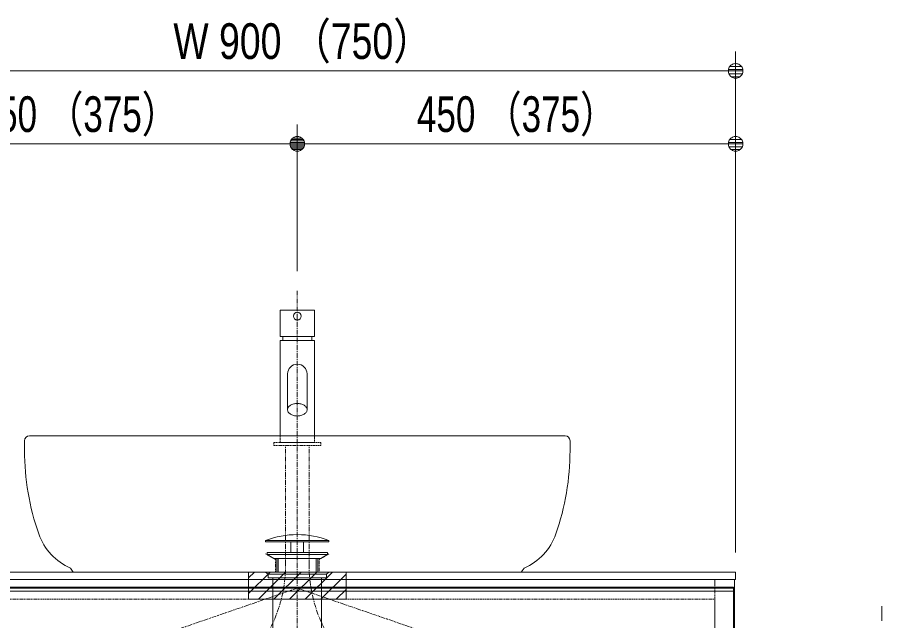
# Model space of a CAD drawing. Units: millimetres, scale not verified. Extents: x -6062 to 6062, y -3045 to 3045.
# Drawn here: x -2355 to -1468, y -1430 to -810 of the extents above; entities that cross this region are included whole.
import ezdxf
from ezdxf.enums import TextEntityAlignment as Align

# ---------------------------------------------------------------- set-up
doc = ezdxf.new("R2010")
doc.units = ezdxf.units.MM
doc.header["$LTSCALE"] = 20
for name, pattern in [('CHAIN1', [8, 5, -1, 1, -1]), ('DASHED1', [1.8, 1.2, -0.6]), ('DOUBLE_CHAIN1', [8.8, 5, -1, 0.6, -0.6, 0.6, -1])]:
    doc.linetypes.add(name, pattern=pattern)
for name, color, linetype, lineweight in [('0-1_5ボウル・キャビネット', 7, 'Continuous', 9), ('0-2_2寸法-1', 7, 'Continuous', 9), ('0-3_0', 7, 'Continuous', 9), ('0-4_2寸法-2', 7, 'Continuous', 9), ('0-6_4給排水', 7, 'Continuous', 9)]:
    doc.layers.add(name, color=color, linetype=linetype, lineweight=lineweight)
doc.styles.add('ＭＳ Ｐゴシック', font='')
doc.styles.get('ＭＳ Ｐゴシック').set_extended_font_data('MS PGothic')

# ---------------------------------------------------------------- blocks, each defined once
blk = doc.blocks.new('_Dot')
at = {"layer": '0-3_0'}
for p, q in [((-10, 0), (-20, 0)), ((9.78, 2), (-9.78, 2)), ((7.99, 6), (-7.99, 6)), ((9.16, -3.98), (-9.16, -3.98)), ((6, -7.98), (-6, -7.98))]:
    blk.add_line(p, q, dxfattribs=at)
for points in [[(10, 0), (9.92, 1.25), (9.69, 2.49), (9.3, 3.68), (8.76, 4.82), (8.09, 5.88), (7.29, 6.85), (6.37, 7.71), (5.36, 8.44), (4.26, 9.05), (3.09, 9.51), (1.87, 9.82), (0.63, 9.98), (-0.63, 9.98), (-1.87, 9.82), (-3.09, 9.51), (-4.26, 9.05), (-5.36, 8.44), (-6.37, 7.71), (-7.29, 6.85), (-8.09, 5.88), (-8.76, 4.82), (-9.3, 3.68), (-9.69, 2.49), (-9.92, 1.25), (-10, 0), (0, 0)], [(-10, 0), (-9.92, -1.25), (-9.69, -2.49), (-9.3, -3.68), (-8.76, -4.82), (-8.09, -5.88), (-7.29, -6.85), (-6.37, -7.71), (-5.36, -8.44), (-4.26, -9.05), (-3.09, -9.51), (-1.87, -9.82), (-0.63, -9.98), (0.63, -9.98), (1.87, -9.82), (3.09, -9.51), (4.26, -9.05), (5.36, -8.44), (6.37, -7.71), (7.29, -6.85), (8.09, -5.88), (8.76, -4.82), (9.3, -3.68), (9.69, -2.49), (9.92, -1.25), (10, 0), (0, 0)]]:
    blk.add_lwpolyline(points, close=True, dxfattribs=at)
blk = doc.blocks.new('グループ-25')
at = {"layer": '0-1_5ボウル・キャビネット', "linetype": 'DASHED1'}
for p, q in [((-14170, -34110), (-14170, -27880)), ((2970, -34110), (2970, -27880))]:
    blk.add_line(p, q, dxfattribs=at)
at = {"layer": '0-1_5ボウル・キャビネット'}
for p, q in [((-14170, -34110), (-14170, -34160)), ((2970, -34110), (2970, -34160))]:
    blk.add_line(p, q, dxfattribs=at)
blk = doc.blocks.new('グループ-29')
at = {"layer": '0-1_5ボウル・キャビネット'}
blk.add_line((-14560, -27930), (3360, -27930), dxfattribs=at)
for points in [[(-14560, -27910), (3360, -27910), (3360, -27990), (-14560, -27990)], [(-14560, -27990), (3360, -27990), (3360, -34110), (-14560, -34110)]]:
    blk.add_lwpolyline(points, close=True, dxfattribs=at)
at = {"layer": '0-1_5ボウル・キャビネット', "linetype": 'DOUBLE_CHAIN1'}
blk.add_lwpolyline([(3360, -31020), (-5600, -27930), (-14560, -31020), (-5600, -34110)], close=True, dxfattribs=at)
blk = doc.blocks.new('グループ-30')
at = {"layer": '0-1_5ボウル・キャビネット'}
blk.add_line((2970, -27750), (2970, -27880), dxfattribs=at)
for points in [[(-14600, -27600), (3400, -27600), (3400, -27750), (-14600, -27750)], [(-14580, -27750), (3380, -27750), (3380, -41400), (-14580, -41400)]]:
    blk.add_lwpolyline(points, close=True, dxfattribs=at)
at = {"layer": '0-1_5ボウル・キャビネット', "linetype": 'DASHED1'}
blk.add_lwpolyline([(-14170, -28160), (2970, -28160), (2970, -29650), (-14170, -29650)], close=True, dxfattribs=at)
at = {"layer": '0-1_5ボウル・キャビネット'}
for name in ['グループ-29', 'グループ-25']:
    blk.add_blockref(name, (0, 0), dxfattribs=at)
blk = doc.blocks.new('グループ-49')
at = {"layer": '0-1_5ボウル・キャビネット'}
for p, q in [((-100, -24800), (-11100, -24800)), ((-11200, -24900), (-11200, -25100)), ((0, -25100), (0, -24900))]:
    blk.add_line(p, q, dxfattribs=at)
at = {"layer": '0-1_5ボウル・キャビネット', "linetype": 'DASHED1'}
blk.add_lwpolyline([(-4950, -27224.5), (-5150, -27340), (-5150, -27600), (-6050, -27600), (-6050, -27340), (-6250, -27224.5)], dxfattribs=at)
at = {"layer": '0-1_5ボウル・キャビネット'}
blk.add_lwpolyline([(-10255, -27520), (-10200, -27600), (-1000, -27600), (-945, -27520)], dxfattribs=at)
for centre, radius, start, end in [((-11100, -24900), 100, 90, 180), ((-100, -24900), 100, 0, 90), ((-6000, -25100), 5200, 180, 199.26503), ((-5200, -25100), 5200, 340.73497, 0), ((-9776, -26419.8), 1200, 199.26503, 246.47303), ((-1424, -26419.8), 1200, 293.52697, 340.73497), ((-5200, -25100), 5200, 340.24344, 340.73497)]:
    blk.add_arc(centre, radius, start, end, dxfattribs=at)
blk = doc.blocks.new('止水栓_正面_W100')
at = {"layer": '0-6_4給排水', "linetype": 'CHAIN1'}
for p, q in [((-2000, -1400), (-2000, 1400)), ((2000, -1400), (2000, 1400)), ((-3300, 0), (3300, 0))]:
    blk.add_line(p, q, dxfattribs=at)
at = {"layer": '0-6_4給排水'}
for p, q in [((-2200, 600), (-2200, 1200)), ((-1800, 600), (-1800, 1200)), ((1800, 600), (1800, 1200)), ((2200, 600), (2200, 1200))]:
    blk.add_line(p, q, dxfattribs=at)
for points in [[(-2050, 360), (-2280, 360), (-2280, 600), (-2050, 600)], [(-1720, 360), (-1950, 360), (-1950, 600), (-1720, 600)], [(1950, 360), (1720, 360), (1720, 600), (1950, 600)], [(2280, 360), (2050, 360), (2050, 600), (2280, 600)]]:
    blk.add_lwpolyline(points, close=True, dxfattribs=at)
for points in [[(-2050, 295.8), (-2050, 660), (-1950, 660), (-1950, 295.8)], [(1950, 295.8), (1950, 660), (2050, 660), (2050, 295.8)], [(-2050, 360), (-2180, 360), (-2180, 240)], [(-1820, 240), (-1820, 360), (-1950, 360)], [(1950, 360), (1820, 360), (1820, 240)], [(2180, 240), (2180, 360), (2050, 360)]]:
    blk.add_lwpolyline(points, dxfattribs=at)
for centre in [(-2000, 0), (2000, 0)]:
    blk.add_circle(centre, 300, dxfattribs=at)
for centre in [(-2000, 0), (2000, 0)]:
    blk.add_arc(centre, 600, 117.81814, 62.18186, dxfattribs=at)
blk = doc.blocks.new('グループ-56')
at = {"layer": '0-6_4給排水'}
for p, q in [((-5900, -22760), (-5900, -22840)), ((-5300, -22760), (-5300, -22840))]:
    blk.add_line(p, q, dxfattribs=at)
at = {"layer": '0-6_4給排水', "linetype": 'CHAIN1'}
for p, q in [((-7600, -32200), (-7600, -31686.2)), ((-3600, -32200), (-3600, -31686.2))]:
    blk.add_line(p, q, dxfattribs=at)
at = {"layer": '0-6_4給排水'}
blk.add_lwpolyline([(-5250, -22220), (-5950, -22220), (-5950, -22760), (-5250, -22760)], close=True, dxfattribs=at)
for points in [[(-5950, -24800), (-5950, -22840), (-5250, -22840), (-5250, -24800)], [(-5800, -23527.8), (-5800, -24263.4), (-5799.2, -24275), (-5796.7, -24286.8), (-5792.3, -24298.8), (-5786, -24310.7), (-5777.7, -24322.5), (-5767.4, -24333.8), (-5755.3, -24344.5), (-5741.4, -24354.3), (-5726.1, -24363.2), (-5709.4, -24371), (-5691.9, -24377.6), (-5673.6, -24383), (-5655, -24387), (-5636.4, -24389.8), (-5618, -24391.5), (-5600, -24392), (-5582, -24391.5), (-5563.6, -24389.8), (-5545, -24387), (-5526.4, -24383), (-5508.1, -24377.6), (-5490.6, -24371), (-5473.9, -24363.2), (-5458.6, -24354.3), (-5444.7, -24344.5), (-5432.6, -24333.8), (-5422.3, -24322.5), (-5414, -24310.7), (-5407.7, -24298.8), (-5403.3, -24286.8), (-5400.8, -24275), (-5400, -24263.4), (-5400, -23528)], [(-5400, -24263.4), (-5400.8, -24251.9), (-5403.3, -24240), (-5407.7, -24228), (-5414, -24216.1), (-5422.3, -24204.4), (-5432.6, -24193.1), (-5444.7, -24182.4), (-5458.6, -24172.5), (-5473.9, -24163.6), (-5490.6, -24155.8), (-5508.1, -24149.2), (-5526.4, -24143.9), (-5545, -24139.8), (-5563.6, -24137), (-5582, -24135.4), (-5600, -24134.9), (-5618, -24135.4), (-5636.4, -24137), (-5655, -24139.8), (-5673.6, -24143.9), (-5691.9, -24149.2), (-5709.4, -24155.8), (-5726.1, -24163.6), (-5741.4, -24172.5), (-5755.3, -24182.4), (-5767.4, -24193.1), (-5777.7, -24204.4), (-5786, -24216.1), (-5792.3, -24228), (-5796.7, -24240), (-5799.2, -24251.9), (-5800, -24263.4)]]:
    blk.add_lwpolyline(points, dxfattribs=at)
at = {"layer": '0-6_4給排水', "linetype": 'DASHED1'}
blk.add_lwpolyline([(-5950, -24800), (-5950, -24940), (-5250, -24940), (-5250, -24800)], dxfattribs=at)
blk.add_lwpolyline([(-6080, -24940), (-6080, -25000), (-5120, -25000), (-5120, -24940)], close=True, dxfattribs=at)
at = {"layer": '0-6_4給排水', "linetype": 'CHAIN1'}
for points in [[(-5840, -27440.6), (-5840, -26926.8), (-5840, -25000)], [(-5360, -27440.6), (-5360, -26926.8), (-5360, -25000)], [(-6962.7, -29867.2), (-6935.3, -29832.9), (-6504.7, -29293.9), (-6477.3, -29259.6)], [(-4237.3, -29867.2), (-4264.7, -29832.9), (-4695.3, -29293.9), (-4722.7, -29259.6)]]:
    blk.add_lwpolyline(points, dxfattribs=at)
at = {"layer": '0-6_4給排水'}
blk.add_circle((-5600, -22340), 80, dxfattribs=at)
for start, end in [(90, 180), (0, 90)]:
    blk.add_arc((-5600, -23528), 200, start, end, dxfattribs=at)
at = {"layer": '0-6_4給排水', "linetype": 'CHAIN1'}
for centre, start, end in [((-8754.5, -27440.6), 321.38223, 0), ((-2445.5, -27440.6), 180, 218.61777), ((-4685.5, -31686.2), 141.38223, 180), ((-6514.5, -31686.2), 0, 38.61777)]:
    blk.add_arc(centre, 2914.5, start, end, dxfattribs=at)
at = {"layer": '0-6_4給排水'}
blk.add_blockref('止水栓_正面_W100', (-5600, -32800), dxfattribs=at)
blk = doc.blocks.new('グループ-58')
at = {"layer": '0-6_4給排水', "linetype": 'CHAIN1'}
blk.add_line((-5600, -21820), (-5600, -42300), dxfattribs=at)
at = {"layer": '0-6_4給排水'}
for p, q in [((-6020, -27320), (-6020, -27600)), ((-5990, -27320), (-5990, -27600)), ((-5210, -27320), (-5210, -27600)), ((-5180, -27320), (-5180, -27600))]:
    blk.add_line(p, q, dxfattribs=at)
for points in [[(-6250, -26950), (-4950, -26950), (-4950, -26980), (-6250, -26980)], [(-5730, -26980), (-5470, -26980), (-5470, -27200), (-5730, -27200)], [(-6220, -27200), (-4980, -27200), (-4980, -27240), (-6220, -27240)], [(-6081.3, -27320), (-6220, -27240), (-4980, -27240), (-5120.2, -27320)], [(-6200, -27640), (-6250, -27600), (-4950, -27600), (-5000, -27640)], [(-6200, -27640), (-5000, -27640), (-5000, -27720), (-6200, -27720)], [(-6100, -27720), (-5100, -27720), (-5100, -28800), (-6100, -28800)]]:
    blk.add_lwpolyline(points, close=True, dxfattribs=at)
blk.add_arc((-5600, -28650.4), 1820.4, 69.08018, 110.91982, dxfattribs=at)

msp = doc.modelspace()

# ---------------------------------------------------------------- linework, layer by layer
at = {"layer": '0-1_5ボウル・キャビネット'}
for p, q in [((-2117.5, -1386), (-2111.5, -1380)), ((-2117.5, -1402), (-2095.5, -1380)), ((-2107.5, -1408), (-2079.5, -1380)), ((-2091.5, -1408), (-2063.5, -1380)), ((-2075.5, -1408), (-2047.5, -1380)), ((-2059.5, -1408), (-2031.5, -1380)), ((-2043.5, -1408), (-2017.5, -1382)), ((-2027.5, -1408), (-2017.5, -1398))]:
    msp.add_line(p, q, dxfattribs=at)
msp.add_lwpolyline([(-2117.5, -1408), (-2117.5, -1380), (-2017.5, -1380), (-2017.5, -1408)], close=True, dxfattribs=at)
at = {"layer": '0-1_5ボウル・キャビネット', "linetype": 'DASHED1'}
msp.add_lwpolyline([(-2117.5, -1408), (-2117.5, -1380), (-2017.5, -1380), (-2017.5, -1408)], dxfattribs=at)
at = {"layer": '0-2_2寸法-1'}
for p, q in [((-1617.5, -920), (-1617.5, -845)), ((-1632.51, -865), (-2502.49, -865)), ((-2067.5, -1071), (-2067.5, -920)), ((-2067.5, -1071), (-2067.5, -920)), ((-1617.5, -1360), (-1617.5, -920)), ((-2502.49, -940), (-2082.51, -940)), ((-1632.51, -940), (-2052.49, -940))]:
    msp.add_line(p, q, dxfattribs=at)
at = {"layer": '0-4_2寸法-2'}
msp.add_line((-1467.5, -1429.99), (-1467.5, -1414.99), dxfattribs=at)

# ---------------------------------------------------------------- block references
at = {"layer": '0-1_5ボウル・キャビネット', "xscale": 0.05, "yscale": 0.05}
for name in ['グループ-49', 'グループ-30']:
    msp.add_blockref(name, (-1787.5, 0), dxfattribs=at)
at = {"layer": '0-2_2寸法-1', "xscale": 0.7503418, "yscale": 0.7503418}
for p in [(-1617.5, -865), (-2067.5, -940), (-1617.5, -940)]:
    msp.add_blockref('_Dot', p, dxfattribs=at)
at = {"layer": '0-2_2寸法-1', "xscale": 0.7503418, "yscale": 0.7503418, "rotation": 180}
msp.add_blockref('_Dot', (-2067.5, -940), dxfattribs=at)
at = {"layer": '0-6_4給排水', "xscale": 0.05, "yscale": 0.05}
for name in ['グループ-58', 'グループ-56']:
    msp.add_blockref(name, (-1787.5, 0), dxfattribs=at)

# ---------------------------------------------------------------- texts
at = {"layer": '0-2_2寸法-1', "style": 'ＭＳ Ｐゴシック'}
for s, height, width, p in [('W 900 （750）', 36.69, 0.8, (-2194.77, -863.81)), ('450 （375）', 36.66, 0.75, (-2394.71, -938.81)), ('450 （375）', 36.66, 0.75, (-1944.71, -938.81))]:
    msp.add_text(s, height=height, dxfattribs=dict(at, width=width)).set_placement(p, align=Align.BOTTOM_LEFT)

doc.saveas('drawing.dxf')
